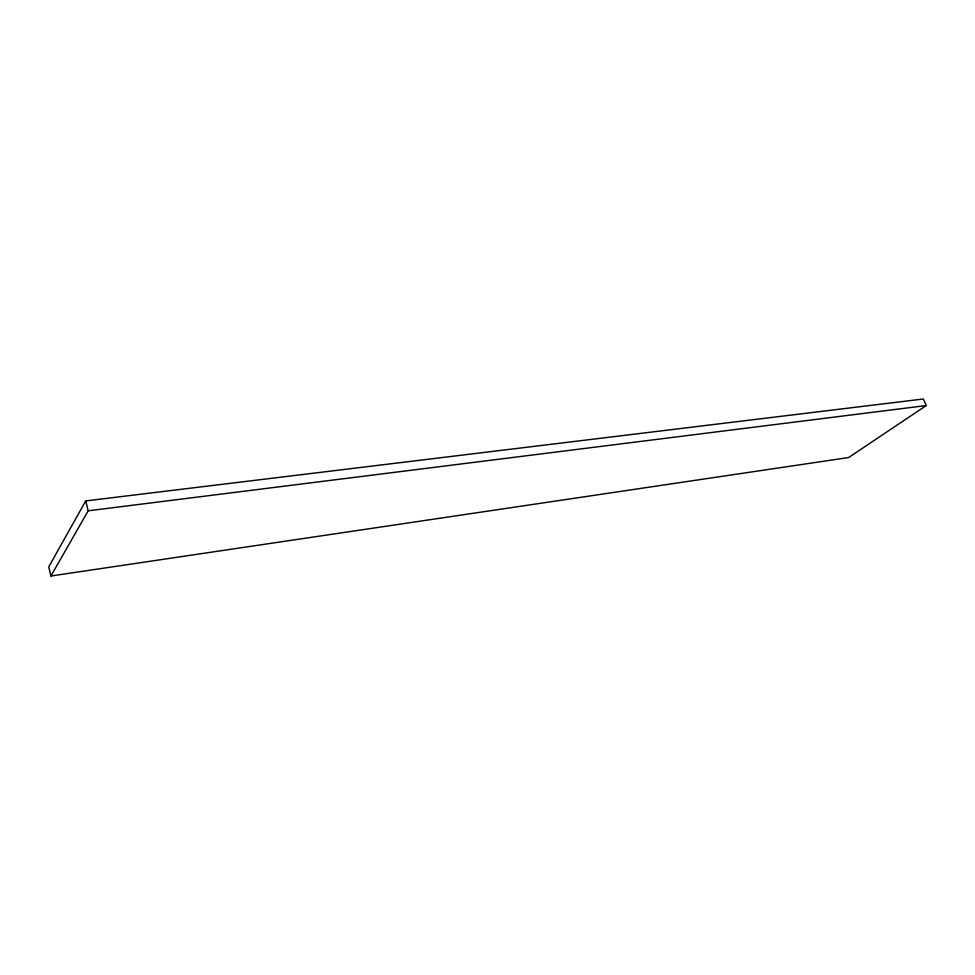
<?xml version="1.0" encoding="UTF-8"?>
<svg xmlns="http://www.w3.org/2000/svg" width="975" height="975" viewBox="0 0 975 975"><rect width="100%" height="100%" fill="white"/><g stroke="black" fill="none" stroke-linecap="round" stroke-linejoin="round"><path stroke-width="1.46" d="M85.727 500.918L48.75 566.865L50.919 576.006L848.603 457.543L926.25 405.551L923.362 398.994L85.727 500.918L88.189 510.803L50.919 576.006M88.189 510.803L926.25 405.551"/></g></svg>
